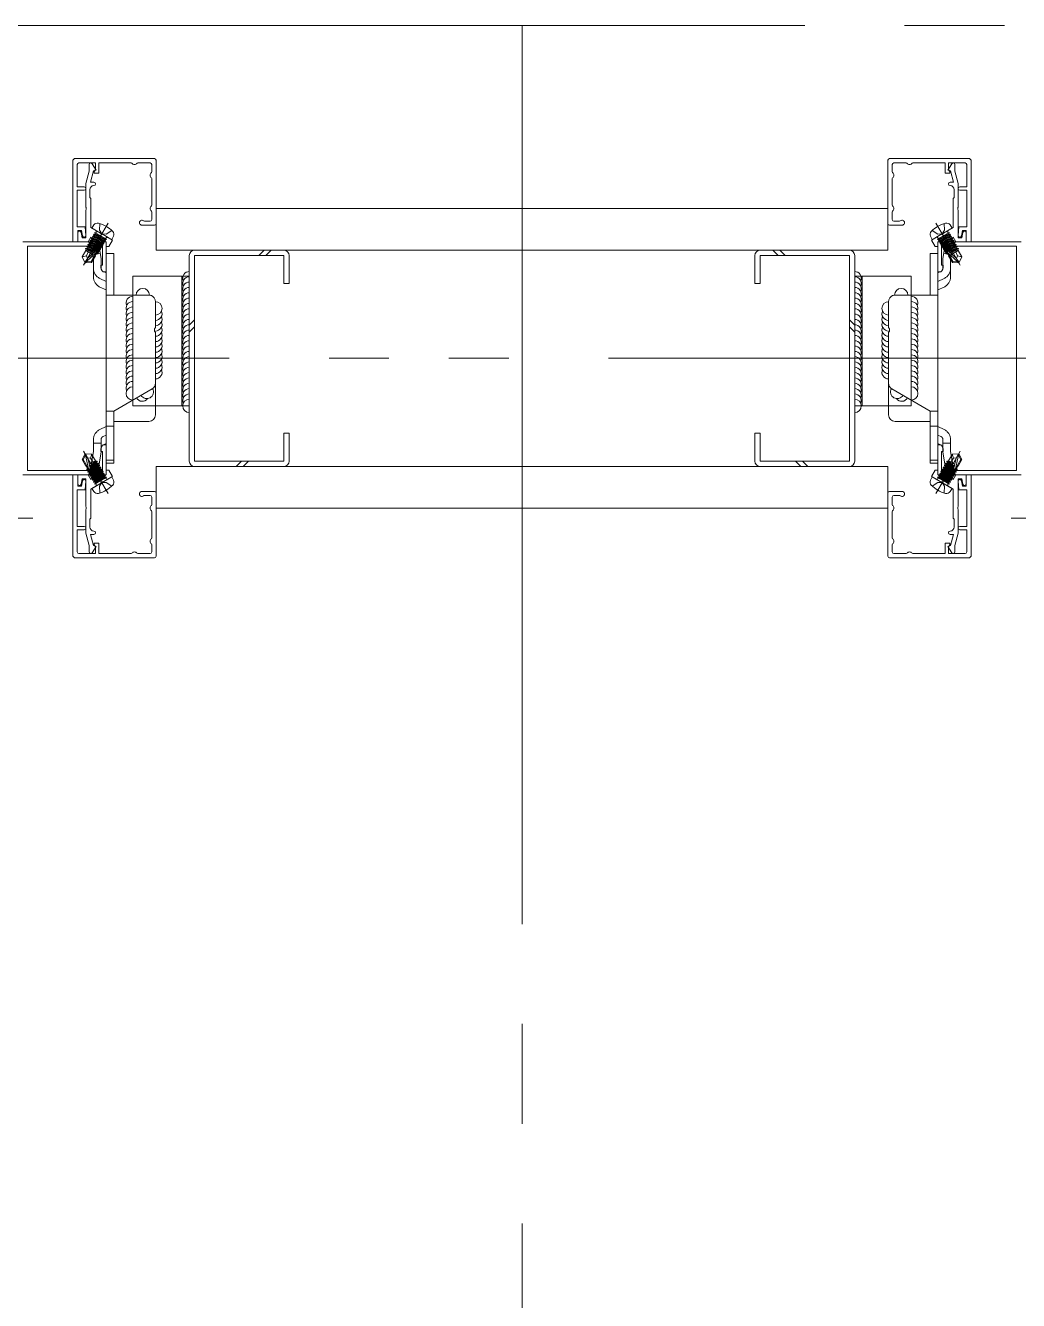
# Model space of a CAD drawing. Units: millimetres at full size, sheet at 1:30. Extents: x -16828 to 149130, y 47892 to 100313.
# Drawn here: x -4489.3 to -4190.8, y 55762.7 to 56145.9 of the extents above; entities that cross this region are included whole.
import ezdxf

# ---------------------------------------------------------------- set-up
doc = ezdxf.new("R2010")
doc.units = ezdxf.units.MM
doc.header["$LTSCALE"] = 30
for name, pattern in [('CHAIN2', [12, 9, -1, 1, -1]), ('DASHED3', [4, 3, -1]), ('DOUBLE_CHAIN1', [8.8, 5, -1, 0.6, -0.6, 0.6, -1])]:
    doc.linetypes.add(name, pattern=pattern)
for name, color, linetype, lineweight in [('2-2_間仕切り芯', 7, 'DOUBLE_CHAIN1', 15), ('2-3_間仕切り', 7, 'Continuous', 15), ('2-A_建具', 7, 'Continuous', 15), ('3-0_AIHO08-壁芯', 7, 'CHAIN2', 15)]:
    doc.layers.add(name, color=color, linetype=linetype, lineweight=lineweight)

msp = doc.modelspace()

# ---------------------------------------------------------------- linework, layer by layer
at = {"layer": '2-2_間仕切り芯'}
msp.add_line((-8010.04, 56045.86), (-2371.74, 56045.86), dxfattribs=at)
at = {"layer": '2-3_間仕切り'}
for p, q in [((-4450.04, 56090.86), (-4230.04, 56090.86)), ((-4450.04, 56078.36), (-4230.04, 56078.36)), ((-4450.04, 56013.36), (-4230.04, 56013.36)), ((-4450.04, 56000.86), (-4230.04, 56000.86))]:
    msp.add_line(p, q, dxfattribs=at)
at = {"layer": '2-A_建具'}
for p, q in [((-4450.04, 56078.36), (-4450.04, 56105.36)), ((-4230.04, 56078.36), (-4230.04, 56105.36)), ((-4469.37, 56085.01), (-4468.73, 56085.93)), ((-4466.92, 56082.25), (-4464.46, 56086.51)), ((-4454.29, 56085.86), (-4450.54, 56085.86)), ((-4225.79, 56085.86), (-4229.54, 56085.86)), ((-4213.16, 56082.25), (-4215.62, 56086.51)), ((-4210.71, 56085.01), (-4211.35, 56085.93)), ((-4463.31, 56081.51), (-4469.37, 56085.01)), ((-4469.06, 56082.51), (-4469.15, 56082.36)), ((-4469.15, 56082.36), (-4468.93, 56081.98)), ((-4469.15, 56082.36), (-4465.37, 56080.98)), ((-4468.97, 56081.9), (-4468.93, 56081.98)), ((-4465.81, 56080.98), (-4468.93, 56081.98)), ((-4468.8, 56082.96), (-4468.58, 56082.58)), ((-4468.8, 56082.96), (-4465.02, 56081.59)), ((-4468.62, 56082.51), (-4468.58, 56082.58)), ((-4468.62, 56082.51), (-4465.5, 56081.51)), ((-4465.46, 56081.59), (-4468.58, 56082.58)), ((-4468.45, 56083.57), (-4468.23, 56083.19)), ((-4464.98, 56081.67), (-4468.4, 56083.64)), ((-4468.27, 56083.11), (-4468.23, 56083.19)), ((-4466.86, 56082.75), (-4468.23, 56083.19)), ((-4468.09, 56083.69), (-4468.19, 56083.52)), ((-4465.09, 56081.96), (-4465.19, 56081.79)), ((-4463.31, 56081.51), (-4462.83, 56082.53)), ((-4216.77, 56081.51), (-4217.25, 56082.53)), ((-4216.77, 56081.51), (-4210.71, 56085.01)), ((-4215.1, 56081.67), (-4211.68, 56083.64)), ((-4211.28, 56082.96), (-4215.06, 56081.59)), ((-4214.99, 56081.96), (-4214.89, 56081.79)), ((-4210.93, 56082.36), (-4214.71, 56080.98)), ((-4214.62, 56081.59), (-4211.5, 56082.58)), ((-4211.46, 56082.51), (-4214.58, 56081.51)), ((-4214.27, 56080.98), (-4211.15, 56081.98)), ((-4213.22, 56082.75), (-4211.85, 56083.19)), ((-4211.99, 56083.69), (-4211.89, 56083.52)), ((-4211.63, 56083.57), (-4211.85, 56083.19)), ((-4211.81, 56083.11), (-4211.85, 56083.19)), ((-4211.28, 56082.96), (-4211.5, 56082.58)), ((-4211.46, 56082.51), (-4211.5, 56082.58)), ((-4210.93, 56082.36), (-4211.15, 56081.98)), ((-4211.11, 56081.9), (-4211.15, 56081.98)), ((-4211.02, 56082.51), (-4210.93, 56082.36)), ((-4465.04, 56080.86), (-4490.04, 56080.86)), ((-4488.64, 56079.56), (-4466.14, 56079.56)), ((-4488.64, 56012.16), (-4488.64, 56079.56)), ((-4471.12, 56078.28), (-4472.26, 56076.3)), ((-4468.52, 56079.48), (-4471.81, 56073.8)), ((-4471.16, 56078.87), (-4471.25, 56078.72)), ((-4471.25, 56078.72), (-4471.03, 56078.34)), ((-4471.25, 56078.72), (-4468.63, 56077.77)), ((-4471.16, 56078.87), (-4470.72, 56078.87)), ((-4468.49, 56077.9), (-4471.16, 56078.87)), ((-4469.23, 56077.19), (-4471.12, 56078.28)), ((-4471.07, 56078.26), (-4471.03, 56078.34)), ((-4468.78, 56077.62), (-4471.03, 56078.34)), ((-4470.81, 56079.48), (-4470.9, 56079.32)), ((-4470.9, 56079.32), (-4470.68, 56078.95)), ((-4470.9, 56079.32), (-4467.12, 56077.95)), ((-4470.81, 56079.48), (-4470.37, 56079.48)), ((-4467.03, 56078.1), (-4470.81, 56079.48)), ((-4470.72, 56078.87), (-4470.68, 56078.95)), ((-4470.72, 56078.87), (-4467.6, 56077.88)), ((-4467.56, 56077.95), (-4470.68, 56078.95)), ((-4470.46, 56080.08), (-4470.55, 56079.93)), ((-4470.55, 56079.93), (-4470.33, 56079.55)), ((-4470.55, 56079.93), (-4466.77, 56078.56)), ((-4470.46, 56080.08), (-4470.02, 56080.08)), ((-4466.68, 56078.71), (-4470.46, 56080.08)), ((-4470.37, 56079.48), (-4470.33, 56079.55)), ((-4470.37, 56079.48), (-4467.25, 56078.48)), ((-4467.21, 56078.56), (-4470.33, 56079.55)), ((-4470.11, 56080.69), (-4470.2, 56080.54)), ((-4470.2, 56080.54), (-4469.98, 56080.16)), ((-4470.2, 56080.54), (-4466.42, 56079.16)), ((-4470.11, 56080.69), (-4469.67, 56080.69)), ((-4466.33, 56079.32), (-4470.11, 56080.69)), ((-4470.02, 56080.08), (-4469.98, 56080.16)), ((-4470.02, 56080.08), (-4466.9, 56079.09)), ((-4466.86, 56079.16), (-4469.98, 56080.16)), ((-4469.76, 56081.29), (-4469.85, 56081.14)), ((-4469.85, 56081.14), (-4469.63, 56080.76)), ((-4469.85, 56081.14), (-4466.07, 56079.77)), ((-4469.76, 56081.29), (-4469.32, 56081.29)), ((-4465.98, 56079.92), (-4469.76, 56081.29)), ((-4469.67, 56080.69), (-4469.63, 56080.76)), ((-4469.67, 56080.69), (-4466.55, 56079.69)), ((-4466.51, 56079.77), (-4469.63, 56080.76)), ((-4469.5, 56081.75), (-4469.28, 56081.37)), ((-4469.32, 56081.29), (-4469.28, 56081.37)), ((-4469.32, 56081.29), (-4466.2, 56080.3)), ((-4469.32, 56078.33), (-4467.05, 56078.73)), ((-4468.02, 56080.35), (-4467.42, 56081.39)), ((-4467.25, 56078.48), (-4467.21, 56078.56)), ((-4467.03, 56078.1), (-4467.25, 56078.48)), ((-4466.77, 56078.56), (-4467.21, 56078.56)), ((-4467.03, 56078.1), (-4467.12, 56077.95)), ((-4466.9, 56079.09), (-4466.86, 56079.16)), ((-4466.68, 56078.71), (-4466.9, 56079.09)), ((-4466.42, 56079.16), (-4466.86, 56079.16)), ((-4466.68, 56078.71), (-4466.77, 56078.56)), ((-4466.55, 56079.69), (-4466.51, 56079.77)), ((-4466.33, 56079.32), (-4466.55, 56079.69)), ((-4466.07, 56079.77), (-4466.51, 56079.77)), ((-4466.33, 56079.32), (-4466.42, 56079.16)), ((-4466.2, 56080.3), (-4466.16, 56080.38)), ((-4465.98, 56079.92), (-4466.2, 56080.3)), ((-4466.14, 56079.56), (-4466.14, 56073.86)), ((-4465.98, 56079.92), (-4466.07, 56079.77)), ((-4465.85, 56080.91), (-4465.81, 56080.98)), ((-4465.63, 56080.53), (-4465.85, 56080.91)), ((-4465.37, 56080.98), (-4465.81, 56080.98)), ((-4465.5, 56081.51), (-4465.46, 56081.59)), ((-4465.28, 56081.13), (-4465.5, 56081.51)), ((-4465.02, 56081.59), (-4465.46, 56081.59)), ((-4465.28, 56081.13), (-4465.37, 56080.98)), ((-4465.04, 56071.86), (-4465.04, 56080.86)), ((-4464.98, 56081.67), (-4465.02, 56081.59)), ((-4411.64, 56078.36), (-4438.44, 56078.36)), ((-4419.14, 56076.76), (-4417.54, 56078.36)), ((-4417.02, 56076.76), (-4415.42, 56078.36)), ((-4268.44, 56078.36), (-4241.64, 56078.36)), ((-4263.06, 56076.76), (-4264.66, 56078.36)), ((-4260.94, 56076.76), (-4262.54, 56078.36)), ((-4215.1, 56081.67), (-4215.06, 56081.59)), ((-4215.06, 56081.59), (-4214.62, 56081.59)), ((-4215.04, 56080.86), (-4190.04, 56080.86)), ((-4215.04, 56071.86), (-4215.04, 56080.86)), ((-4214.8, 56081.13), (-4214.58, 56081.51)), ((-4214.8, 56081.13), (-4214.71, 56080.98)), ((-4214.71, 56080.98), (-4214.27, 56080.98)), ((-4214.58, 56081.51), (-4214.62, 56081.59)), ((-4214.45, 56080.53), (-4214.23, 56080.91)), ((-4214.23, 56080.91), (-4214.27, 56080.98)), ((-4214.1, 56079.92), (-4210.32, 56081.29)), ((-4214.1, 56079.92), (-4213.88, 56080.3)), ((-4214.1, 56079.92), (-4214.01, 56079.77)), ((-4210.23, 56081.14), (-4214.01, 56079.77)), ((-4214.01, 56079.77), (-4213.57, 56079.77)), ((-4213.94, 56079.56), (-4213.94, 56073.86)), ((-4191.44, 56079.56), (-4213.94, 56079.56)), ((-4213.88, 56080.3), (-4213.92, 56080.38)), ((-4210.76, 56081.29), (-4213.88, 56080.3)), ((-4213.75, 56079.32), (-4209.97, 56080.69)), ((-4213.75, 56079.32), (-4213.53, 56079.69)), ((-4213.75, 56079.32), (-4213.66, 56079.16)), ((-4209.88, 56080.54), (-4213.66, 56079.16)), ((-4213.66, 56079.16), (-4213.22, 56079.16)), ((-4213.57, 56079.77), (-4210.45, 56080.76)), ((-4213.53, 56079.69), (-4213.57, 56079.77)), ((-4210.41, 56080.69), (-4213.53, 56079.69)), ((-4213.4, 56078.71), (-4209.62, 56080.08)), ((-4213.4, 56078.71), (-4213.18, 56079.09)), ((-4213.4, 56078.71), (-4213.31, 56078.56)), ((-4209.53, 56079.93), (-4213.31, 56078.56)), ((-4213.31, 56078.56), (-4212.87, 56078.56)), ((-4213.22, 56079.16), (-4210.1, 56080.16)), ((-4213.18, 56079.09), (-4213.22, 56079.16)), ((-4210.06, 56080.08), (-4213.18, 56079.09)), ((-4213.05, 56078.1), (-4209.27, 56079.48)), ((-4213.05, 56078.1), (-4212.83, 56078.48)), ((-4213.05, 56078.1), (-4212.96, 56077.95)), ((-4210.76, 56078.33), (-4213.03, 56078.73)), ((-4209.18, 56079.32), (-4212.96, 56077.95)), ((-4212.87, 56078.56), (-4209.75, 56079.55)), ((-4212.83, 56078.48), (-4212.87, 56078.56)), ((-4209.71, 56079.48), (-4212.83, 56078.48)), ((-4212.06, 56080.35), (-4212.66, 56081.39)), ((-4212.52, 56077.95), (-4209.4, 56078.95)), ((-4209.36, 56078.87), (-4212.48, 56077.88)), ((-4211.59, 56077.9), (-4208.92, 56078.87)), ((-4211.56, 56079.48), (-4208.28, 56073.8)), ((-4208.83, 56078.72), (-4211.45, 56077.77)), ((-4211.3, 56077.62), (-4209.05, 56078.34)), ((-4210.85, 56077.19), (-4208.96, 56078.28)), ((-4210.58, 56081.75), (-4210.8, 56081.37)), ((-4210.76, 56081.29), (-4210.8, 56081.37)), ((-4210.32, 56081.29), (-4210.76, 56081.29)), ((-4210.23, 56081.14), (-4210.45, 56080.76)), ((-4210.41, 56080.69), (-4210.45, 56080.76)), ((-4209.97, 56080.69), (-4210.41, 56080.69)), ((-4210.32, 56081.29), (-4210.23, 56081.14)), ((-4209.88, 56080.54), (-4210.1, 56080.16)), ((-4210.06, 56080.08), (-4210.1, 56080.16)), ((-4209.62, 56080.08), (-4210.06, 56080.08)), ((-4209.97, 56080.69), (-4209.88, 56080.54)), ((-4209.53, 56079.93), (-4209.75, 56079.55)), ((-4209.71, 56079.48), (-4209.75, 56079.55)), ((-4209.27, 56079.48), (-4209.71, 56079.48)), ((-4209.62, 56080.08), (-4209.53, 56079.93)), ((-4209.18, 56079.32), (-4209.4, 56078.95)), ((-4209.36, 56078.87), (-4209.4, 56078.95)), ((-4208.92, 56078.87), (-4209.36, 56078.87)), ((-4209.27, 56079.48), (-4209.18, 56079.32)), ((-4208.83, 56078.72), (-4209.05, 56078.34)), ((-4209.01, 56078.26), (-4209.05, 56078.34)), ((-4208.96, 56078.28), (-4207.82, 56076.3)), ((-4208.92, 56078.87), (-4208.83, 56078.72)), ((-4191.44, 56012.16), (-4191.44, 56079.56)), ((-4472.26, 56076.3), (-4471.47, 56074.68)), ((-4471, 56076.6), (-4472.23, 56076.37)), ((-4470.59, 56075.91), (-4471.47, 56074.68)), ((-4471.21, 56074.53), (-4471.47, 56074.68)), ((-4471.03, 56074.84), (-4471.21, 56074.53)), ((-4469.41, 56074.65), (-4471.21, 56074.53)), ((-4469.57, 56074.97), (-4471.03, 56074.84)), ((-4470.59, 56075.91), (-4468.39, 56077.99)), ((-4468.26, 56076.63), (-4468.52, 56076.78)), ((-4468.3, 56076.66), (-4467.91, 56077.35)), ((-4468.07, 56077.56), (-4467.47, 56077.35)), ((-4467.38, 56077.5), (-4467.98, 56077.72)), ((-4467.6, 56077.88), (-4467.56, 56077.95)), ((-4467.38, 56077.5), (-4467.6, 56077.88)), ((-4467.12, 56077.95), (-4467.56, 56077.95)), ((-4467.38, 56077.5), (-4467.47, 56077.35)), ((-4440.04, 56076.76), (-4440.04, 56014.96)), ((-4410.04, 56068.36), (-4410.04, 56076.76)), ((-4270.04, 56068.36), (-4270.04, 56076.76)), ((-4240.04, 56076.76), (-4240.04, 56014.96)), ((-4212.96, 56077.95), (-4212.52, 56077.95)), ((-4212.7, 56077.5), (-4212.48, 56077.88)), ((-4212.7, 56077.5), (-4212.1, 56077.72)), ((-4212.7, 56077.5), (-4212.61, 56077.35)), ((-4212.01, 56077.56), (-4212.61, 56077.35)), ((-4212.48, 56077.88), (-4212.52, 56077.95)), ((-4211.78, 56076.66), (-4212.17, 56077.35)), ((-4211.82, 56076.63), (-4211.56, 56076.78)), ((-4209.49, 56075.91), (-4211.69, 56077.99)), ((-4210.68, 56074.65), (-4208.87, 56074.53)), ((-4210.51, 56074.97), (-4209.05, 56074.84)), ((-4209.49, 56075.91), (-4208.61, 56074.68)), ((-4209.08, 56076.6), (-4207.86, 56076.37)), ((-4209.05, 56074.84), (-4208.87, 56074.53)), ((-4208.87, 56074.53), (-4208.61, 56074.68)), ((-4207.82, 56076.3), (-4208.61, 56074.68)), ((-4466.69, 56073.86), (-4466.69, 56072.99)), ((-4466.14, 56073.86), (-4466.69, 56073.86)), ((-4466.69, 56072.99), (-4466.04, 56071.86)), ((-4466.04, 56071.86), (-4465.04, 56071.86)), ((-4440.04, 56031.55), (-4440.04, 56070.55)), ((-4240.04, 56031.55), (-4240.04, 56070.55)), ((-4214.04, 56071.86), (-4215.04, 56071.86)), ((-4213.39, 56072.99), (-4214.04, 56071.86)), ((-4213.94, 56073.86), (-4213.39, 56073.86)), ((-4213.39, 56073.86), (-4213.39, 56072.99)), ((-4465.04, 56068.56), (-4465.04, 56068.86)), ((-4215.04, 56068.56), (-4215.04, 56068.86)), ((-4440.04, 56055.86), (-4438.44, 56057.46)), ((-4440.04, 56053.74), (-4438.44, 56055.34)), ((-4240.04, 56055.86), (-4241.64, 56057.46)), ((-4240.04, 56053.74), (-4241.64, 56055.34)), ((-4450.24, 56053.65), (-4450.24, 56038.38)), ((-4229.84, 56053.65), (-4229.84, 56038.38)), ((-4465.04, 56030.16), (-4465.04, 56029.86)), ((-4215.04, 56030.16), (-4215.04, 56029.86)), ((-4465.04, 56022.79), (-4465.96, 56022.36)), ((-4462.74, 56022.86), (-4462.74, 56015.26)), ((-4217.34, 56022.86), (-4217.34, 56015.26)), ((-4215.04, 56022.79), (-4214.12, 56022.36)), ((-4472.26, 56015.42), (-4471.47, 56017.05)), ((-4471.91, 56015.4), (-4471.29, 56016.73)), ((-4468.52, 56012.24), (-4471.81, 56017.93)), ((-4471.47, 56017.05), (-4471.21, 56017.2)), ((-4471.29, 56016.73), (-4471.47, 56017.05)), ((-4470.59, 56015.82), (-4471.21, 56017.2)), ((-4469.41, 56017.07), (-4471.21, 56017.2)), ((-4469.78, 56015.83), (-4469.37, 56017)), ((-4468.26, 56015.09), (-4469.41, 56017.07)), ((-4466.04, 56019.86), (-4466.69, 56018.73)), ((-4466.69, 56018.73), (-4466.69, 56017.86)), ((-4466.69, 56017.86), (-4466.14, 56017.86)), ((-4465.04, 56020.21), (-4466.54, 56019.5)), ((-4466.14, 56017.86), (-4466.14, 56012.16)), ((-4465.04, 56019.86), (-4466.04, 56019.86)), ((-4465.04, 56019.38), (-4465.04, 56020.09)), ((-4465.04, 56010.86), (-4465.04, 56019.86)), ((-4215.04, 56020.21), (-4213.54, 56019.5)), ((-4215.04, 56019.38), (-4215.04, 56020.09)), ((-4215.04, 56019.86), (-4214.04, 56019.86)), ((-4215.04, 56010.86), (-4215.04, 56019.86)), ((-4214.04, 56019.86), (-4213.39, 56018.73)), ((-4213.94, 56017.86), (-4213.94, 56012.16)), ((-4213.39, 56017.86), (-4213.94, 56017.86)), ((-4213.39, 56018.73), (-4213.39, 56017.86)), ((-4211.82, 56015.09), (-4210.68, 56017.07)), ((-4211.56, 56012.24), (-4208.28, 56017.93)), ((-4210.3, 56015.83), (-4210.71, 56017)), ((-4210.68, 56017.07), (-4208.87, 56017.2)), ((-4209.49, 56015.82), (-4208.87, 56017.2)), ((-4208.61, 56017.05), (-4208.87, 56017.2)), ((-4208.79, 56016.73), (-4208.61, 56017.05)), ((-4208.17, 56015.4), (-4208.79, 56016.73)), ((-4207.82, 56015.42), (-4208.61, 56017.05)), ((-4471.12, 56013.44), (-4470.86, 56013.59)), ((-4471.08, 56013.46), (-4470.68, 56012.78)), ((-4470.59, 56015.82), (-4469.88, 56012.87)), ((-4467.47, 56014.38), (-4470.55, 56011.79)), ((-4470.46, 56011.64), (-4467.38, 56014.22)), ((-4467.95, 56014.45), (-4470.37, 56012.25)), ((-4470.33, 56012.17), (-4467.91, 56014.38)), ((-4467.12, 56013.77), (-4470.2, 56011.18)), ((-4470.15, 56014), (-4468.26, 56015.09)), ((-4470.11, 56011.03), (-4467.03, 56013.62)), ((-4467.6, 56013.85), (-4470.02, 56011.64)), ((-4470, 56013.39), (-4468.26, 56014.98)), ((-4469.98, 56011.56), (-4467.56, 56013.77)), ((-4467.82, 56014.98), (-4469.96, 56013.19)), ((-4469.91, 56013), (-4467.73, 56014.83)), ((-4466.77, 56013.16), (-4469.85, 56010.58)), ((-4469.76, 56010.43), (-4466.68, 56013.01)), ((-4467.25, 56013.24), (-4469.67, 56011.03)), ((-4467.36, 56012.99), (-4469.63, 56013.39)), ((-4469.63, 56010.96), (-4467.21, 56013.16)), ((-4468.3, 56015.06), (-4468.26, 56014.98)), ((-4467.82, 56014.98), (-4468.26, 56014.98)), ((-4467.73, 56014.83), (-4467.95, 56014.45)), ((-4467.95, 56014.45), (-4467.91, 56014.38)), ((-4467.47, 56014.38), (-4467.91, 56014.38)), ((-4467.73, 56014.83), (-4467.82, 56014.98)), ((-4467.38, 56014.22), (-4467.6, 56013.85)), ((-4467.6, 56013.85), (-4467.56, 56013.77)), ((-4467.12, 56013.77), (-4467.56, 56013.77)), ((-4467.38, 56014.22), (-4467.47, 56014.38)), ((-4467.03, 56013.62), (-4467.25, 56013.24)), ((-4467.25, 56013.24), (-4467.21, 56013.16)), ((-4466.77, 56013.16), (-4467.21, 56013.16)), ((-4467.03, 56013.62), (-4467.12, 56013.77)), ((-4466.68, 56013.01), (-4466.9, 56012.63)), ((-4466.68, 56013.01), (-4466.77, 56013.16)), ((-4450.04, 56013.36), (-4450.04, 55986.36)), ((-4438.44, 56013.36), (-4411.64, 56013.36)), ((-4425.97, 56013.36), (-4424.37, 56014.96)), ((-4423.85, 56013.36), (-4422.25, 56014.96)), ((-4241.64, 56013.36), (-4268.44, 56013.36)), ((-4256.23, 56013.36), (-4257.83, 56014.96)), ((-4254.11, 56013.36), (-4255.71, 56014.96)), ((-4230.04, 56013.36), (-4230.04, 55986.36)), ((-4213.4, 56013.01), (-4213.31, 56013.16)), ((-4213.4, 56013.01), (-4213.18, 56012.63)), ((-4210.32, 56010.43), (-4213.4, 56013.01)), ((-4213.31, 56013.16), (-4212.87, 56013.16)), ((-4213.31, 56013.16), (-4210.23, 56010.58)), ((-4213.05, 56013.62), (-4212.96, 56013.77)), ((-4213.05, 56013.62), (-4212.83, 56013.24)), ((-4209.97, 56011.03), (-4213.05, 56013.62)), ((-4212.96, 56013.77), (-4212.52, 56013.77)), ((-4212.96, 56013.77), (-4209.88, 56011.18)), ((-4212.83, 56013.24), (-4212.87, 56013.16)), ((-4210.45, 56010.96), (-4212.87, 56013.16)), ((-4212.83, 56013.24), (-4210.41, 56011.03)), ((-4212.72, 56012.99), (-4210.45, 56013.39)), ((-4212.7, 56014.22), (-4212.61, 56014.38)), ((-4212.7, 56014.22), (-4212.48, 56013.85)), ((-4209.62, 56011.64), (-4212.7, 56014.22)), ((-4212.61, 56014.38), (-4212.17, 56014.38)), ((-4212.61, 56014.38), (-4209.53, 56011.79)), ((-4212.48, 56013.85), (-4212.52, 56013.77)), ((-4210.1, 56011.56), (-4212.52, 56013.77)), ((-4212.48, 56013.85), (-4210.06, 56011.64)), ((-4212.35, 56014.83), (-4212.26, 56014.98)), ((-4212.35, 56014.83), (-4212.13, 56014.45)), ((-4210.17, 56013), (-4212.35, 56014.83)), ((-4212.26, 56014.98), (-4211.82, 56014.98)), ((-4212.26, 56014.98), (-4210.12, 56013.19)), ((-4212.13, 56014.45), (-4212.17, 56014.38)), ((-4209.75, 56012.17), (-4212.17, 56014.38)), ((-4212.13, 56014.45), (-4209.71, 56012.25)), ((-4209.93, 56014), (-4211.82, 56015.09)), ((-4211.78, 56015.06), (-4211.82, 56014.98)), ((-4210.08, 56013.39), (-4211.82, 56014.98)), ((-4209.49, 56015.82), (-4210.2, 56012.87)), ((-4209, 56013.46), (-4209.4, 56012.78)), ((-4208.96, 56013.44), (-4209.22, 56013.59)), ((-4490.04, 56010.86), (-4465.04, 56010.86)), ((-4466.14, 56012.16), (-4488.64, 56012.16)), ((-4470.41, 56012.81), (-4470.9, 56012.4)), ((-4470.81, 56012.25), (-4470.9, 56012.4)), ((-4470.81, 56012.25), (-4470.32, 56012.66)), ((-4470.81, 56012.25), (-4470.37, 56012.25)), ((-4470.55, 56011.79), (-4470.33, 56012.17)), ((-4470.46, 56011.64), (-4470.55, 56011.79)), ((-4470.46, 56011.64), (-4470.02, 56011.64)), ((-4470.37, 56012.25), (-4470.33, 56012.17)), ((-4470.2, 56011.18), (-4469.98, 56011.56)), ((-4470.11, 56011.03), (-4470.2, 56011.18)), ((-4470.11, 56011.03), (-4469.67, 56011.03)), ((-4470.02, 56011.64), (-4469.98, 56011.56)), ((-4469.85, 56010.58), (-4469.63, 56010.96)), ((-4469.76, 56010.43), (-4469.85, 56010.58)), ((-4469.76, 56010.43), (-4469.32, 56010.43)), ((-4469.67, 56011.03), (-4469.63, 56010.96)), ((-4466.42, 56012.56), (-4469.5, 56009.97)), ((-4469.5, 56009.97), (-4469.28, 56010.35)), ((-4469.41, 56009.82), (-4469.5, 56009.97)), ((-4469.41, 56009.82), (-4466.33, 56012.41)), ((-4469.41, 56009.82), (-4468.97, 56009.82)), ((-4469.37, 56006.71), (-4463.31, 56010.21)), ((-4466.9, 56012.63), (-4469.32, 56010.43)), ((-4469.32, 56010.43), (-4469.28, 56010.35)), ((-4469.28, 56010.35), (-4466.86, 56012.56)), ((-4469.06, 56009.21), (-4468.62, 56009.21)), ((-4466.55, 56012.03), (-4468.97, 56009.82)), ((-4468.97, 56009.82), (-4468.93, 56009.74)), ((-4465.72, 56011.34), (-4468.8, 56008.76)), ((-4468.8, 56008.76), (-4468.58, 56009.14)), ((-4468.62, 56009.21), (-4468.58, 56009.14)), ((-4468.58, 56009.14), (-4466.16, 56011.34)), ((-4465.37, 56010.74), (-4468.45, 56008.15)), ((-4468.4, 56008.08), (-4464.98, 56010.06)), ((-4465.85, 56010.81), (-4468.27, 56008.61)), ((-4468.23, 56008.53), (-4465.81, 56010.74)), ((-4468.02, 56011.37), (-4467.42, 56010.33)), ((-4466.92, 56009.47), (-4464.46, 56005.21)), ((-4466.9, 56012.63), (-4466.86, 56012.56)), ((-4466.42, 56012.56), (-4466.86, 56012.56)), ((-4466.33, 56012.41), (-4466.55, 56012.03)), ((-4466.55, 56012.03), (-4466.51, 56011.95)), ((-4466.52, 56009.17), (-4465.46, 56010.13)), ((-4466.07, 56011.95), (-4466.51, 56011.95)), ((-4466.33, 56012.41), (-4466.42, 56012.56)), ((-4466.2, 56011.42), (-4466.16, 56011.34)), ((-4465.72, 56011.34), (-4466.16, 56011.34)), ((-4465.85, 56010.81), (-4465.81, 56010.74)), ((-4465.37, 56010.74), (-4465.81, 56010.74)), ((-4465.63, 56011.19), (-4465.72, 56011.34)), ((-4465.5, 56010.21), (-4465.46, 56010.13)), ((-4465.02, 56010.13), (-4465.46, 56010.13)), ((-4465.09, 56009.76), (-4465.19, 56009.93)), ((-4463.31, 56010.21), (-4462.83, 56009.19)), ((-4216.77, 56010.21), (-4217.25, 56009.19)), ((-4210.71, 56006.71), (-4216.77, 56010.21)), ((-4213.16, 56009.47), (-4215.62, 56005.21)), ((-4211.68, 56008.08), (-4215.1, 56010.06)), ((-4215.06, 56010.13), (-4214.62, 56010.13)), ((-4190.04, 56010.86), (-4215.04, 56010.86)), ((-4214.99, 56009.76), (-4214.89, 56009.93)), ((-4214.71, 56010.74), (-4214.27, 56010.74)), ((-4214.71, 56010.74), (-4211.63, 56008.15)), ((-4214.58, 56010.21), (-4214.62, 56010.13)), ((-4213.56, 56009.17), (-4214.62, 56010.13)), ((-4214.45, 56011.19), (-4214.36, 56011.34)), ((-4214.36, 56011.34), (-4213.92, 56011.34)), ((-4214.36, 56011.34), (-4211.28, 56008.76)), ((-4214.23, 56010.81), (-4214.27, 56010.74)), ((-4211.85, 56008.53), (-4214.27, 56010.74)), ((-4214.23, 56010.81), (-4211.81, 56008.61)), ((-4214.01, 56011.95), (-4213.57, 56011.95)), ((-4213.94, 56012.16), (-4191.44, 56012.16)), ((-4213.88, 56011.42), (-4213.92, 56011.34)), ((-4211.5, 56009.14), (-4213.92, 56011.34)), ((-4213.75, 56012.41), (-4213.66, 56012.56)), ((-4213.75, 56012.41), (-4213.53, 56012.03)), ((-4210.67, 56009.82), (-4213.75, 56012.41)), ((-4213.66, 56012.56), (-4213.22, 56012.56)), ((-4213.66, 56012.56), (-4210.58, 56009.97)), ((-4213.53, 56012.03), (-4213.57, 56011.95)), ((-4213.53, 56012.03), (-4211.11, 56009.82)), ((-4213.18, 56012.63), (-4213.22, 56012.56)), ((-4210.8, 56010.35), (-4213.22, 56012.56)), ((-4213.18, 56012.63), (-4210.76, 56010.43)), ((-4212.06, 56011.37), (-4212.66, 56010.33)), ((-4211.46, 56009.21), (-4211.5, 56009.14)), ((-4211.28, 56008.76), (-4211.5, 56009.14)), ((-4211.02, 56009.21), (-4211.46, 56009.21)), ((-4211.11, 56009.82), (-4211.15, 56009.74)), ((-4210.67, 56009.82), (-4211.11, 56009.82)), ((-4210.76, 56010.43), (-4210.8, 56010.35)), ((-4210.58, 56009.97), (-4210.8, 56010.35)), ((-4210.32, 56010.43), (-4210.76, 56010.43)), ((-4210.67, 56009.82), (-4210.58, 56009.97)), ((-4210.41, 56011.03), (-4210.45, 56010.96)), ((-4210.23, 56010.58), (-4210.45, 56010.96)), ((-4209.97, 56011.03), (-4210.41, 56011.03)), ((-4210.32, 56010.43), (-4210.23, 56010.58)), ((-4210.06, 56011.64), (-4210.1, 56011.56)), ((-4209.88, 56011.18), (-4210.1, 56011.56)), ((-4209.62, 56011.64), (-4210.06, 56011.64)), ((-4209.97, 56011.03), (-4209.88, 56011.18)), ((-4209.27, 56012.25), (-4209.76, 56012.66)), ((-4209.71, 56012.25), (-4209.75, 56012.17)), ((-4209.53, 56011.79), (-4209.75, 56012.17)), ((-4209.27, 56012.25), (-4209.71, 56012.25)), ((-4209.67, 56012.81), (-4209.18, 56012.4)), ((-4209.62, 56011.64), (-4209.53, 56011.79)), ((-4209.27, 56012.25), (-4209.18, 56012.4)), ((-4469.37, 56006.71), (-4468.73, 56005.79)), ((-4468.71, 56008.61), (-4468.8, 56008.76)), ((-4468.71, 56008.61), (-4468.27, 56008.61)), ((-4468.45, 56008.15), (-4468.23, 56008.53)), ((-4468.4, 56008.08), (-4468.45, 56008.15)), ((-4468.27, 56008.61), (-4468.23, 56008.53)), ((-4468.09, 56008.03), (-4468.19, 56008.2)), ((-4454.29, 56005.86), (-4450.54, 56005.86)), ((-4225.79, 56005.86), (-4229.54, 56005.86)), ((-4211.99, 56008.03), (-4211.89, 56008.2)), ((-4211.81, 56008.61), (-4211.85, 56008.53)), ((-4211.63, 56008.15), (-4211.85, 56008.53)), ((-4211.37, 56008.61), (-4211.81, 56008.61)), ((-4211.68, 56008.08), (-4211.63, 56008.15)), ((-4211.37, 56008.61), (-4211.28, 56008.76)), ((-4210.71, 56006.71), (-4211.35, 56005.79))]:
    msp.add_line(p, q, dxfattribs=at)
at = {"layer": '2-A_建具', "linetype": 'DASHED3'}
for p, q in [((-4466.54, 56075.82), (-4467.05, 56078.73)), ((-4213.54, 56075.82), (-4213.03, 56078.73)), ((-4469.07, 56076.92), (-4466.8, 56077.32)), ((-4466.54, 56072.85), (-4466.54, 56075.82)), ((-4465.04, 56077.36), (-4465.04, 56014.36)), ((-4215.04, 56077.36), (-4215.04, 56014.36)), ((-4213.54, 56072.85), (-4213.54, 56075.82)), ((-4211.01, 56076.92), (-4213.28, 56077.32)), ((-4468.84, 56070.26), (-4468.84, 56072.8)), ((-4465.04, 56071.51), (-4465.97, 56071.95)), ((-4457.04, 56070.55), (-4457.04, 56031.55)), ((-4440.04, 56070.55), (-4457.04, 56070.55)), ((-4442.34, 56031.55), (-4442.34, 56070.55)), ((-4240.04, 56070.55), (-4223.04, 56070.55)), ((-4237.74, 56031.55), (-4237.74, 56070.55)), ((-4223.04, 56070.55), (-4223.04, 56031.55)), ((-4215.04, 56071.51), (-4214.11, 56071.95)), ((-4211.24, 56070.26), (-4211.24, 56072.8)), ((-4466.95, 56069.87), (-4465.04, 56068.97)), ((-4466.93, 56067.27), (-4465.04, 56066.39)), ((-4213.13, 56069.87), (-4215.04, 56068.97)), ((-4213.15, 56067.27), (-4215.04, 56066.39)), ((-4465.04, 56064.86), (-4452.24, 56064.86)), ((-4450.24, 56062.86), (-4450.24, 56055.07)), ((-4229.84, 56062.86), (-4229.84, 56055.07)), ((-4215.04, 56064.86), (-4227.84, 56064.86)), ((-4450.24, 56028.86), (-4450.24, 56038.38)), ((-4229.84, 56028.86), (-4229.84, 56038.38)), ((-4462.74, 56030.01), (-4462.74, 56014.36)), ((-4457.04, 56031.55), (-4440.04, 56031.55)), ((-4223.04, 56031.55), (-4240.04, 56031.55)), ((-4217.34, 56030.01), (-4217.34, 56014.36)), ((-4466.93, 56024.45), (-4465.04, 56025.33)), ((-4462.74, 56025.5), (-4465.04, 56025.5)), ((-4462.74, 56026.86), (-4452.24, 56026.86)), ((-4217.34, 56026.86), (-4227.84, 56026.86)), ((-4217.34, 56025.5), (-4215.04, 56025.5)), ((-4213.15, 56024.45), (-4215.04, 56025.33)), ((-4468.84, 56021.46), (-4468.84, 56017.86)), ((-4466.54, 56021.46), (-4466.54, 56017.66)), ((-4213.54, 56021.46), (-4213.54, 56017.66)), ((-4211.24, 56021.46), (-4211.24, 56017.86)), ((-4468.84, 56017.86), (-4469.63, 56013.39)), ((-4468.84, 56020.39), (-4466.54, 56020.39)), ((-4466.54, 56017.66), (-4467.36, 56012.99)), ((-4211.24, 56020.39), (-4213.54, 56020.39)), ((-4213.54, 56017.66), (-4212.72, 56012.99)), ((-4211.24, 56017.86), (-4210.45, 56013.39)), ((-4462.74, 56015.26), (-4465.04, 56015.26)), ((-4462.74, 56014.36), (-4465.04, 56014.36)), ((-4217.34, 56015.26), (-4215.04, 56015.26)), ((-4217.34, 56014.36), (-4215.04, 56014.36)), ((-4487.04, 55997.86), (-4511.61, 55997.86)), ((-4193.04, 55997.86), (-4168.48, 55997.86))]:
    msp.add_line(p, q, dxfattribs=at)
at = {"layer": '2-A_建具'}
for points in [[(-4450.54, 56105.86), (-4474.54, 56105.86), (-4475.04, 56105.36)], [(-4475.04, 56105.36), (-4475.04, 56080.86), (-4470.49, 56080.86)], [(-4229.54, 56105.86), (-4205.54, 56105.86), (-4205.04, 56105.36)], [(-4205.04, 56105.36), (-4205.04, 56080.86), (-4209.59, 56080.86)], [(-4471.64, 56097.36), (-4473.74, 56097.36), (-4473.74, 56104.06)], [(-4473.24, 56104.56), (-4468.24, 56104.56), (-4468.24, 56102.53), (-4468.64, 56101.96), (-4468.64, 56101.46), (-4467.24, 56101.46), (-4467.24, 56104.56), (-4457.56, 56104.56), (-4457.33, 56104.45)], [(-4471.14, 56091.32), (-4471.14, 56098.37), (-4470.14, 56102.11), (-4470.14, 56104.06)], [(-4469.21, 56104.31), (-4468.08, 56102.37), (-4468.89, 56102.15), (-4469.79, 56098.76), (-4468.74, 56098.76)], [(-4455.75, 56104.45), (-4455.52, 56104.56), (-4451.84, 56104.56)], [(-4451.34, 56104.06), (-4451.34, 56101.89), (-4451.46, 56101.65)], [(-4228.74, 56104.06), (-4228.74, 56101.89), (-4228.62, 56101.65)], [(-4224.33, 56104.45), (-4224.56, 56104.56), (-4228.24, 56104.56)], [(-4206.84, 56104.56), (-4211.84, 56104.56), (-4211.84, 56102.53), (-4211.44, 56101.96), (-4211.44, 56101.46), (-4212.84, 56101.46), (-4212.84, 56104.56), (-4222.52, 56104.56), (-4222.75, 56104.45)], [(-4210.87, 56104.31), (-4212, 56102.37), (-4211.2, 56102.15), (-4210.29, 56098.76), (-4211.34, 56098.76)], [(-4208.94, 56091.32), (-4208.94, 56098.37), (-4209.94, 56102.11), (-4209.94, 56104.06)], [(-4208.44, 56097.36), (-4206.34, 56097.36), (-4206.34, 56104.06)], [(-4451.46, 56100.07), (-4451.34, 56099.84), (-4451.34, 56091.89), (-4451.46, 56091.65)], [(-4228.62, 56100.07), (-4228.74, 56099.84), (-4228.74, 56091.89), (-4228.62, 56091.65)], [(-4471.14, 56082.8), (-4471.37, 56085.36), (-4473.74, 56085.36), (-4473.74, 56096.36), (-4471.64, 56096.36)], [(-4469.94, 56096.56), (-4469.94, 56094.16), (-4469.64, 56093.86), (-4469.64, 56085.16), (-4466.73, 56083.48), (-4466.63, 56083.29), (-4466.16, 56083.01), (-4465.94, 56083.02), (-4463.13, 56081.4), (-4464.25, 56079.46), (-4465.04, 56079.46), (-4465.04, 56080.86), (-4467.19, 56080.86), (-4469.66, 56082.29), (-4470.49, 56080.86)], [(-4210.14, 56096.56), (-4210.14, 56094.16), (-4210.44, 56093.86), (-4210.44, 56085.16), (-4213.35, 56083.48), (-4213.45, 56083.29), (-4213.92, 56083.01), (-4214.14, 56083.02), (-4216.95, 56081.4), (-4215.83, 56079.46), (-4215.04, 56079.46), (-4215.04, 56080.86), (-4212.89, 56080.86), (-4210.42, 56082.29), (-4209.59, 56080.86)], [(-4208.94, 56082.8), (-4208.71, 56085.36), (-4206.34, 56085.36), (-4206.34, 56096.36), (-4208.44, 56096.36)], [(-4472.55, 56083.65), (-4472.27, 56082.06), (-4471.14, 56082.06), (-4471.14, 56090.4), (-4471.02, 56090.59), (-4471.02, 56091.14), (-4471.14, 56091.32)], [(-4451.46, 56090.07), (-4451.34, 56089.84), (-4451.34, 56087.56)], [(-4228.62, 56090.07), (-4228.74, 56089.84), (-4228.74, 56087.56)], [(-4207.53, 56083.65), (-4207.81, 56082.06), (-4208.94, 56082.06), (-4208.94, 56090.4), (-4209.06, 56090.59), (-4209.06, 56091.14), (-4208.94, 56091.32)], [(-4466.93, 56086.33), (-4467.06, 56084.31), (-4466.37, 56083.21)], [(-4451.84, 56087.06), (-4453.56, 56087.06), (-4453.77, 56087.15)], [(-4228.24, 56087.06), (-4226.53, 56087.06), (-4226.32, 56087.15)], [(-4213.15, 56086.33), (-4213.02, 56084.31), (-4213.71, 56083.21)], [(-4473.54, 56080.86), (-4473.54, 56084.26), (-4472.41, 56084.26), (-4472.13, 56082.67)], [(-4465.63, 56080.53), (-4469.41, 56081.9), (-4469.5, 56081.75), (-4465.72, 56080.38)], [(-4469.41, 56081.9), (-4468.97, 56081.9), (-4465.85, 56080.91)], [(-4465.28, 56081.13), (-4469.06, 56082.51), (-4468.62, 56082.51)], [(-4465.4, 56081.91), (-4468.71, 56083.11), (-4468.8, 56082.96)], [(-4468.71, 56083.11), (-4468.27, 56083.11), (-4466.52, 56082.55)], [(-4468.4, 56083.64), (-4468.45, 56083.57), (-4467.98, 56083.4)], [(-4463.38, 56084.28), (-4465.07, 56083.16), (-4466.37, 56083.21)], [(-4216.7, 56084.28), (-4215.01, 56083.16), (-4213.71, 56083.21)], [(-4214.8, 56081.13), (-4211.02, 56082.51), (-4211.46, 56082.51)], [(-4214.68, 56081.91), (-4211.37, 56083.11), (-4211.28, 56082.96)], [(-4214.45, 56080.53), (-4210.67, 56081.9), (-4210.58, 56081.75), (-4214.36, 56080.38)], [(-4210.67, 56081.9), (-4211.11, 56081.9), (-4214.23, 56080.91)], [(-4211.37, 56083.11), (-4211.81, 56083.11), (-4213.56, 56082.55)], [(-4211.68, 56083.64), (-4211.63, 56083.57), (-4212.1, 56083.4)], [(-4206.54, 56080.86), (-4206.54, 56084.26), (-4207.67, 56084.26), (-4207.95, 56082.67)], [(-4465.63, 56080.53), (-4465.72, 56080.38), (-4466.16, 56080.38), (-4469.28, 56081.37)], [(-4214.45, 56080.53), (-4214.36, 56080.38), (-4213.92, 56080.38), (-4210.8, 56081.37)], [(-4471.03, 56074.84), (-4468, 56077.69), (-4469.57, 56074.97)], [(-4470.64, 56075.81), (-4471, 56076.6), (-4470.42, 56077.88)], [(-4468.26, 56076.63), (-4469.41, 56074.65), (-4469.57, 56074.97)], [(-4467.47, 56077.35), (-4467.91, 56077.35), (-4468.15, 56077.42)], [(-4410.04, 56014.96), (-4410.04, 56023.36), (-4411.64, 56023.36), (-4411.64, 56014.96), (-4438.44, 56014.96), (-4438.44, 56076.76), (-4411.64, 56076.76), (-4411.64, 56068.36), (-4410.04, 56068.36)], [(-4270.04, 56014.96), (-4270.04, 56023.36), (-4268.44, 56023.36), (-4268.44, 56014.96), (-4241.64, 56014.96), (-4241.64, 56076.76), (-4268.44, 56076.76), (-4268.44, 56068.36), (-4270.04, 56068.36)], [(-4212.61, 56077.35), (-4212.17, 56077.35), (-4211.93, 56077.42)], [(-4209.05, 56074.84), (-4212.09, 56077.69), (-4210.51, 56074.97)], [(-4211.82, 56076.63), (-4210.68, 56074.65), (-4210.51, 56074.97)], [(-4209.44, 56075.81), (-4209.08, 56076.6), (-4209.66, 56077.88)], [(-4471.29, 56016.73), (-4470.33, 56012.68), (-4471.91, 56015.4)], [(-4208.79, 56016.73), (-4209.75, 56012.68), (-4208.17, 56015.4)], [(-4471.12, 56013.44), (-4472.26, 56015.42), (-4471.91, 56015.4)], [(-4470.9, 56012.4), (-4470.68, 56012.78), (-4470.49, 56012.95)], [(-4470.64, 56015.91), (-4469.78, 56015.83), (-4468.96, 56014.68)], [(-4209.44, 56015.91), (-4210.3, 56015.83), (-4211.12, 56014.68)], [(-4209.18, 56012.4), (-4209.4, 56012.78), (-4209.59, 56012.95)], [(-4208.96, 56013.44), (-4207.82, 56015.42), (-4208.17, 56015.4)], [(-4475.04, 55986.36), (-4475.04, 56010.86), (-4470.49, 56010.86)], [(-4473.54, 56010.86), (-4473.54, 56007.46), (-4472.41, 56007.46), (-4472.13, 56009.05)], [(-4472.55, 56008.07), (-4472.27, 56009.66), (-4471.14, 56009.66), (-4471.14, 56001.32), (-4471.02, 56001.14), (-4471.02, 56000.59), (-4471.14, 56000.4)], [(-4465.04, 56010.86), (-4467.19, 56010.86), (-4469.66, 56009.43), (-4470.49, 56010.86)], [(-4469.94, 55995.16), (-4469.94, 55997.56), (-4469.64, 55997.86), (-4469.64, 56006.56), (-4466.73, 56008.24), (-4466.63, 56008.44), (-4466.16, 56008.71), (-4465.94, 56008.7), (-4463.13, 56010.32), (-4464.25, 56012.26), (-4465.04, 56012.26)], [(-4469.06, 56009.21), (-4465.98, 56011.8), (-4466.07, 56011.95), (-4469.15, 56009.37)], [(-4469.06, 56009.21), (-4469.15, 56009.37), (-4468.93, 56009.74), (-4466.51, 56011.95)], [(-4468.71, 56008.61), (-4465.63, 56011.19), (-4465.85, 56010.81)], [(-4465.98, 56011.8), (-4466.2, 56011.42), (-4468.62, 56009.21)], [(-4467.98, 56008.32), (-4465.28, 56010.59), (-4465.37, 56010.74)], [(-4465.28, 56010.59), (-4465.5, 56010.21), (-4466.86, 56008.97)], [(-4464.98, 56010.06), (-4465.02, 56010.13), (-4465.4, 56009.81)], [(-4210.14, 55995.16), (-4210.14, 55997.56), (-4210.44, 55997.86), (-4210.44, 56006.56), (-4213.35, 56008.24), (-4213.45, 56008.44), (-4213.92, 56008.71), (-4214.14, 56008.7), (-4216.95, 56010.32), (-4215.83, 56012.26), (-4215.04, 56012.26)], [(-4215.1, 56010.06), (-4215.06, 56010.13), (-4214.68, 56009.81)], [(-4215.04, 56010.86), (-4212.89, 56010.86), (-4210.42, 56009.43), (-4209.59, 56010.86)], [(-4212.1, 56008.32), (-4214.8, 56010.59), (-4214.71, 56010.74)], [(-4214.8, 56010.59), (-4214.58, 56010.21), (-4213.22, 56008.97)], [(-4211.37, 56008.61), (-4214.45, 56011.19), (-4214.23, 56010.81)], [(-4211.02, 56009.21), (-4214.1, 56011.8), (-4214.01, 56011.95), (-4210.93, 56009.37)], [(-4214.1, 56011.8), (-4213.88, 56011.42), (-4211.46, 56009.21)], [(-4211.02, 56009.21), (-4210.93, 56009.37), (-4211.15, 56009.74), (-4213.57, 56011.95)], [(-4205.04, 55986.36), (-4205.04, 56010.86), (-4209.59, 56010.86)], [(-4207.53, 56008.07), (-4207.81, 56009.66), (-4208.94, 56009.66), (-4208.94, 56001.32), (-4209.06, 56001.14), (-4209.06, 56000.59), (-4208.94, 56000.4)], [(-4206.54, 56010.86), (-4206.54, 56007.46), (-4207.67, 56007.46), (-4207.95, 56009.05)], [(-4471.14, 56008.92), (-4471.37, 56006.36), (-4473.74, 56006.36), (-4473.74, 55995.36), (-4471.64, 55995.36)], [(-4466.93, 56005.39), (-4467.06, 56007.41), (-4466.37, 56008.51)], [(-4463.38, 56007.44), (-4465.07, 56008.56), (-4466.37, 56008.51)], [(-4216.7, 56007.44), (-4215.01, 56008.56), (-4213.71, 56008.51)], [(-4213.15, 56005.39), (-4213.02, 56007.41), (-4213.71, 56008.51)], [(-4208.94, 56008.92), (-4208.71, 56006.36), (-4206.34, 56006.36), (-4206.34, 55995.36), (-4208.44, 55995.36)], [(-4451.84, 56004.66), (-4453.56, 56004.66), (-4453.77, 56004.58)], [(-4451.46, 56001.65), (-4451.34, 56001.89), (-4451.34, 56004.16)], [(-4228.62, 56001.65), (-4228.74, 56001.89), (-4228.74, 56004.16)], [(-4228.24, 56004.66), (-4226.53, 56004.66), (-4226.32, 56004.58)], [(-4471.14, 56000.4), (-4471.14, 55993.35), (-4470.14, 55989.62), (-4470.14, 55987.66)], [(-4451.46, 55991.65), (-4451.34, 55991.89), (-4451.34, 55999.84), (-4451.46, 56000.07)], [(-4228.62, 55991.65), (-4228.74, 55991.89), (-4228.74, 55999.84), (-4228.62, 56000.07)], [(-4208.94, 56000.4), (-4208.94, 55993.35), (-4209.94, 55989.62), (-4209.94, 55987.66)], [(-4471.64, 55994.36), (-4473.74, 55994.36), (-4473.74, 55987.66)], [(-4208.44, 55994.36), (-4206.34, 55994.36), (-4206.34, 55987.66)], [(-4473.24, 55987.16), (-4468.24, 55987.16), (-4468.24, 55989.2), (-4468.64, 55989.76), (-4468.64, 55990.26), (-4467.24, 55990.26), (-4467.24, 55987.16), (-4457.56, 55987.16), (-4457.33, 55987.28)], [(-4469.21, 55987.41), (-4468.08, 55989.35), (-4468.89, 55989.57), (-4469.79, 55992.96), (-4468.74, 55992.96)], [(-4451.34, 55987.66), (-4451.34, 55989.84), (-4451.46, 55990.07)], [(-4228.74, 55987.66), (-4228.74, 55989.84), (-4228.62, 55990.07)], [(-4206.84, 55987.16), (-4211.84, 55987.16), (-4211.84, 55989.2), (-4211.44, 55989.76), (-4211.44, 55990.26), (-4212.84, 55990.26), (-4212.84, 55987.16), (-4222.52, 55987.16), (-4222.75, 55987.28)], [(-4210.87, 55987.41), (-4212, 55989.35), (-4211.2, 55989.57), (-4210.29, 55992.96), (-4211.34, 55992.96)], [(-4450.54, 55985.86), (-4474.54, 55985.86), (-4475.04, 55986.36)], [(-4455.75, 55987.28), (-4455.52, 55987.16), (-4451.84, 55987.16)], [(-4229.54, 55985.86), (-4205.54, 55985.86), (-4205.04, 55986.36)], [(-4224.33, 55987.28), (-4224.56, 55987.16), (-4228.24, 55987.16)]]:
    msp.add_lwpolyline(points, dxfattribs=at)
at = {"layer": '2-A_建具', "linetype": 'DASHED3'}
for points in [[(-4468.84, 56072.85), (-4468.84, 56075.62), (-4469.32, 56078.33)], [(-4211.24, 56072.85), (-4211.24, 56075.62), (-4210.76, 56078.33)], [(-4465.04, 56077.36), (-4462.74, 56077.36), (-4462.74, 56064.86)], [(-4215.04, 56077.36), (-4217.34, 56077.36), (-4217.34, 56064.86)], [(-4451.24, 56036.65), (-4462.74, 56030.01), (-4465.04, 56030.01)], [(-4228.84, 56036.65), (-4217.34, 56030.01), (-4215.04, 56030.01)]]:
    msp.add_lwpolyline(points, dxfattribs=at)
at = {"layer": '2-A_建具'}
for centre, radius, start, end in [((-4450.54, 56105.36), 0.5, 0, 90), ((-4229.54, 56105.36), 0.5, 90, 180), ((-4473.24, 56104.06), 0.5, 90, 180), ((-4469.64, 56104.06), 0.5, 30, 180), ((-4456.54, 56105.06), 1, 217.9799, 322.0201), ((-4451.84, 56104.06), 0.5, 0, 90), ((-4450.84, 56100.86), 1, 127.9799, 232.0201), ((-4228.24, 56104.06), 0.5, 90, 180), ((-4229.24, 56100.86), 1, 307.9799, 52.0201), ((-4223.54, 56105.06), 1, 217.9799, 322.0201), ((-4210.44, 56104.06), 0.5, 0, 150), ((-4206.84, 56104.06), 0.5, 0, 90), ((-4471.64, 56096.86), 0.5, 270, 90), ((-4468.74, 56096.56), 1.2, 90, 180), ((-4468.74, 56098.26), 0.5, 270, 90), ((-4211.34, 56098.26), 0.5, 90, 270), ((-4211.34, 56096.56), 1.2, 0, 90), ((-4208.44, 56096.86), 0.5, 90, 270), ((-4450.84, 56090.86), 1, 127.9799, 232.0201), ((-4229.24, 56090.86), 1, 307.9799, 52.0201), ((-4467.66, 56085.19), 1.3, 75.8808, 145), ((-4469.54, 56077.72), 9, 44.1191, 75.8808), ((-4454.29, 56086.61), 0.75, 45.5847, 270), ((-4451.84, 56087.56), 0.5, 270, 360), ((-4450.54, 56086.36), 0.5, 270, 360), ((-4229.54, 56086.36), 0.5, 180, 270), ((-4228.24, 56087.56), 0.5, 180, 270), ((-4225.79, 56086.61), 0.75, 270, 134.4153), ((-4210.54, 56077.72), 9, 104.1192, 135.8809), ((-4212.42, 56085.19), 1.3, 35, 104.1192), ((-4473.04, 56083.56), 0.5, 10, 180), ((-4471.64, 56082.76), 0.5, 190, 5), ((-4468.52, 56083.94), 0.5, 330, 60), ((-4464.66, 56081.71), 0.5, 60, 150), ((-4464.01, 56083.08), 1.3, 335, 44.1191), ((-4216.07, 56083.08), 1.3, 135.8809, 205), ((-4215.42, 56081.71), 0.5, 30, 120), ((-4211.56, 56083.94), 0.5, 120, 210), ((-4208.44, 56082.76), 0.5, 175, 350), ((-4207.04, 56083.56), 0.5, 360, 170), ((-4468.21, 56077.82), 0.248, 330, 137.191), ((-4438.44, 56076.76), 1.6, 90, 180), ((-4411.64, 56076.76), 1.6, 0, 89.9981), ((-4268.44, 56076.76), 1.6, 90.0019, 180), ((-4241.64, 56076.76), 1.6, 0, 90), ((-4211.87, 56077.82), 0.248, 42.809, 210), ((-4440.04, 56069.95), 2, 90, 203.5782), ((-4440.04, 56068.35), 2, 90, 203.5782), ((-4240.04, 56069.95), 2, 336.4218, 90), ((-4240.04, 56068.35), 2, 336.4218, 90), ((-4454.04, 56064.86), 2, 0, 180), ((-4440.04, 56066.75), 2, 90, 203.5782), ((-4440.04, 56065.15), 2, 90, 203.5782), ((-4240.04, 56066.75), 2, 336.4218, 90), ((-4240.04, 56065.15), 2, 336.4218, 90), ((-4226.04, 56064.86), 2, 0, 180), ((-4457.04, 56062.5), 2, 90, 203.5782), ((-4457.04, 56060.9), 2, 90, 203.5782), ((-4450.24, 56060.86), 2, 270, 90), ((-4440.04, 56063.55), 2, 90, 203.5782), ((-4440.04, 56061.95), 2, 90, 203.5782), ((-4240.04, 56063.55), 2, 336.4218, 90), ((-4240.04, 56061.95), 2, 336.4218, 90), ((-4229.84, 56060.86), 2, 90, 270), ((-4223.04, 56062.5), 2, 336.4218, 90), ((-4223.04, 56060.9), 2, 336.4218, 90), ((-4457.04, 56059.3), 2, 90, 203.5782), ((-4457.04, 56057.7), 2, 90, 203.5782), ((-4450.24, 56059.26), 2, 270, 23.5782), ((-4440.04, 56060.35), 2, 90, 203.5782), ((-4440.04, 56058.75), 2, 90, 203.5782), ((-4440.04, 56057.15), 2, 90, 203.5782), ((-4240.04, 56060.35), 2, 336.4218, 90), ((-4240.04, 56058.75), 2, 336.4218, 90), ((-4240.04, 56057.15), 2, 336.4218, 90), ((-4229.84, 56059.26), 2, 156.4218, 270), ((-4223.04, 56059.3), 2, 336.4218, 90), ((-4223.04, 56057.7), 2, 336.4218, 90), ((-4457.04, 56056.1), 2, 90, 203.5782), ((-4457.04, 56054.5), 2, 90, 203.5782), ((-4449.54, 56054.36), 1, 134.427, 225.573), ((-4450.24, 56057.66), 2, 270, 23.5782), ((-4450.24, 56056.06), 2, 270, 23.5782), ((-4450.24, 56054.46), 2, 270, 23.5782), ((-4440.04, 56055.55), 2, 90, 203.5782), ((-4440.04, 56053.95), 2, 90, 203.5782), ((-4240.04, 56055.55), 2, 336.4218, 90), ((-4240.04, 56053.95), 2, 336.4218, 90), ((-4229.84, 56057.66), 2, 156.4218, 270), ((-4229.84, 56056.06), 2, 156.4218, 270), ((-4229.84, 56054.46), 2, 156.4218, 270), ((-4230.54, 56054.36), 1, 314.427, 45.573), ((-4223.04, 56056.1), 2, 336.4218, 90), ((-4223.04, 56054.5), 2, 336.4218, 90), ((-4457.04, 56052.9), 2, 90, 203.5782), ((-4457.04, 56051.3), 2, 90, 203.5782), ((-4457.04, 56049.7), 2, 90, 203.5782), ((-4450.24, 56052.86), 2, 270, 23.5782), ((-4450.24, 56051.26), 2, 270, 23.5782), ((-4440.04, 56052.35), 2, 90, 203.5782), ((-4440.04, 56050.75), 2, 90, 203.5782), ((-4240.04, 56052.35), 2, 336.4218, 90), ((-4240.04, 56050.75), 2, 336.4218, 90), ((-4229.84, 56052.86), 2, 156.4218, 270), ((-4229.84, 56051.26), 2, 156.4218, 270), ((-4223.04, 56052.9), 2, 336.4218, 90), ((-4223.04, 56051.3), 2, 336.4218, 90), ((-4223.04, 56049.7), 2, 336.4218, 90), ((-4457.04, 56048.1), 2, 90, 203.5782), ((-4457.04, 56046.5), 2, 90, 203.5782), ((-4450.24, 56049.66), 2, 270, 23.5782), ((-4450.24, 56048.06), 2, 270, 23.5782), ((-4440.04, 56049.15), 2, 90, 203.5782), ((-4440.04, 56047.55), 2, 90, 203.5782), ((-4440.04, 56045.95), 2, 90, 203.5782), ((-4240.04, 56049.15), 2, 336.4218, 90), ((-4240.04, 56047.55), 2, 336.4218, 90), ((-4240.04, 56045.95), 2, 336.4218, 90), ((-4229.84, 56049.66), 2, 156.4218, 270), ((-4229.84, 56048.06), 2, 156.4218, 270), ((-4223.04, 56048.1), 2, 336.4218, 90), ((-4223.04, 56046.5), 2, 336.4218, 90), ((-4457.04, 56044.9), 2, 90, 203.5782), ((-4457.04, 56043.3), 2, 90, 203.5782), ((-4457.04, 56041.7), 2, 90, 203.5782), ((-4450.24, 56046.46), 2, 270, 23.5782), ((-4450.24, 56044.86), 2, 270, 23.5782), ((-4450.24, 56043.26), 2, 270, 23.5782), ((-4440.04, 56044.35), 2, 90, 203.5782), ((-4440.04, 56042.75), 2, 90, 203.5782), ((-4240.04, 56044.35), 2, 336.4218, 90), ((-4240.04, 56042.75), 2, 336.4218, 90), ((-4229.84, 56046.46), 2, 156.4218, 270), ((-4229.84, 56044.86), 2, 156.4218, 270), ((-4229.84, 56043.26), 2, 156.4218, 270), ((-4223.04, 56044.9), 2, 336.4218, 90), ((-4223.04, 56043.3), 2, 336.4218, 90), ((-4223.04, 56041.7), 2, 336.4218, 90), ((-4457.04, 56040.1), 2, 90, 203.5782), ((-4457.04, 56038.5), 2, 90, 203.5782), ((-4450.24, 56041.66), 2, 270, 23.5782), ((-4440.04, 56041.15), 2, 90, 203.5782), ((-4440.04, 56039.55), 2, 90, 203.5782), ((-4440.04, 56037.95), 2, 90, 203.5782), ((-4240.04, 56041.15), 2, 336.4218, 90), ((-4240.04, 56039.55), 2, 336.4218, 90), ((-4240.04, 56037.95), 2, 336.4218, 90), ((-4229.84, 56041.66), 2, 156.4218, 270), ((-4223.04, 56040.1), 2, 336.4218, 90), ((-4223.04, 56038.5), 2, 336.4218, 90), ((-4457.04, 56036.9), 2, 90, 203.5782), ((-4457.04, 56035.3), 2, 90, 270), ((-4452.84, 56035.73), 2, 210.0151, 30.0151), ((-4440.04, 56036.35), 2, 90, 203.5782), ((-4440.04, 56034.75), 2, 90, 203.5782), ((-4240.04, 56036.35), 2, 336.4218, 90), ((-4240.04, 56034.75), 2, 336.4218, 90), ((-4227.24, 56035.73), 2, 149.9849, 329.9849), ((-4223.04, 56036.9), 2, 336.4218, 90), ((-4223.04, 56035.3), 2, 270, 90), ((-4454.22, 56034.93), 2, 210.0151, 323.5933), ((-4440.04, 56033.15), 2, 90, 203.5782), ((-4440.04, 56031.55), 2, 90, 270), ((-4240.04, 56033.15), 2, 336.4218, 90), ((-4240.04, 56031.55), 2, 270, 90), ((-4225.86, 56034.93), 2, 216.4067, 329.9849), ((-4452.24, 56028.86), 2, 270, 0), ((-4227.84, 56028.86), 2, 180, 270), ((-4438.44, 56014.96), 1.6, 180, 270), ((-4411.64, 56014.96), 1.6, 270, 0), ((-4268.44, 56014.96), 1.6, 180, 270), ((-4241.64, 56014.96), 1.6, 270, 0), ((-4471.64, 56008.96), 0.5, 355, 170), ((-4470.12, 56012.8), 0.248, 210, 17.191), ((-4464.66, 56010.01), 0.5, 210, 300), ((-4464.01, 56008.64), 1.3, 315.8809, 25), ((-4216.07, 56008.64), 1.3, 155, 224.1191), ((-4215.42, 56010.01), 0.5, 240, 330), ((-4209.96, 56012.8), 0.248, 162.809, 330), ((-4208.44, 56008.96), 0.5, 10, 185), ((-4473.04, 56008.16), 0.5, 180, 350), ((-4467.66, 56006.54), 1.3, 215, 284.1191), ((-4468.52, 56007.78), 0.5, 300, 30), ((-4469.54, 56014), 9, 284.1191, 315.8809), ((-4454.29, 56005.11), 0.75, 90, 314.4153), ((-4450.54, 56005.36), 0.5, 0, 90), ((-4229.54, 56005.36), 0.5, 90, 180), ((-4225.79, 56005.11), 0.75, 225.5847, 90), ((-4210.54, 56014), 9, 224.1191, 255.8809), ((-4212.42, 56006.54), 1.3, 255.8809, 325), ((-4211.56, 56007.78), 0.5, 150, 240), ((-4207.04, 56008.16), 0.5, 190, 0), ((-4451.84, 56004.16), 0.5, 0, 90), ((-4450.84, 56000.86), 1, 127.9799, 232.0201), ((-4228.24, 56004.16), 0.5, 90, 180), ((-4229.24, 56000.86), 1, 307.9799, 52.0201), ((-4471.64, 55994.86), 0.5, 270, 90), ((-4468.74, 55995.16), 1.2, 180, 270), ((-4468.74, 55993.46), 0.5, 270, 90), ((-4211.34, 55993.46), 0.5, 90, 270), ((-4211.34, 55995.16), 1.2, 270, 360), ((-4208.44, 55994.86), 0.5, 90, 270), ((-4450.84, 55990.86), 1, 127.9799, 232.0201), ((-4229.24, 55990.86), 1, 307.9799, 52.0201), ((-4473.24, 55987.66), 0.5, 180, 270), ((-4469.64, 55987.66), 0.5, 180, 330), ((-4456.54, 55986.66), 1, 37.9799, 142.0201), ((-4451.84, 55987.66), 0.5, 270, 360), ((-4450.54, 55986.36), 0.5, 270, 360), ((-4229.54, 55986.36), 0.5, 180, 270), ((-4228.24, 55987.66), 0.5, 180, 270), ((-4223.54, 55986.66), 1, 37.9799, 142.0201), ((-4210.44, 55987.66), 0.5, 210, 360), ((-4206.84, 55987.66), 0.5, 270, 360)]:
    msp.add_arc(centre, radius, start, end, dxfattribs=at)
at = {"layer": '2-A_建具', "linetype": 'DASHED3'}
for centre, radius, start, end in [((-4465.54, 56072.85), 3.3, 180, 244.6691), ((-4465.54, 56072.85), 1, 180, 244.6691), ((-4214.54, 56072.85), 1, 295.3309, 0), ((-4214.54, 56072.85), 3.3, 295.3309, 0), ((-4465.54, 56070.26), 3.3, 180, 245), ((-4214.54, 56070.26), 3.3, 295, 0), ((-4452.24, 56062.86), 2, 0, 90), ((-4227.84, 56062.86), 2, 90, 180), ((-4452.24, 56038.38), 2, 300, 0), ((-4227.84, 56038.38), 2, 180, 240), ((-4465.54, 56021.46), 3.3, 115, 180), ((-4214.54, 56021.46), 3.3, 0, 65), ((-4465.54, 56021.46), 1, 115, 180), ((-4214.54, 56021.46), 1, 0, 65)]:
    msp.add_arc(centre, radius, start, end, dxfattribs=at)
at = {"layer": '3-0_AIHO08-壁芯'}
for p, q in [((-2815.04, 56145.86), (-5790.04, 56145.86)), ((-4340.04, 56145.86), (-4340.04, 53145.86))]:
    msp.add_line(p, q, dxfattribs=at)

doc.saveas('drawing.dxf')
